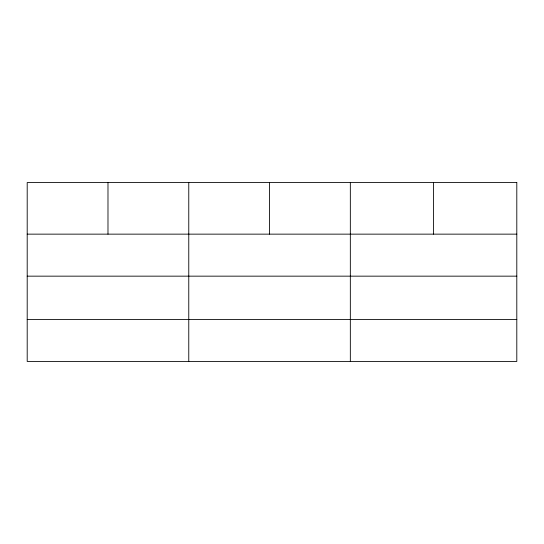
<?xml version="1.0" encoding="UTF-8"?>
<svg xmlns="http://www.w3.org/2000/svg" width="544" height="544" viewBox="0 0 544 544"><rect width="100%" height="100%" fill="white"/><g stroke="black" fill="none" stroke-linecap="round" stroke-linejoin="round"><path stroke-width="0.82" d="M27.2 234.144L516.8 234.144M27.2 276.155L516.8 276.155M27.2 319.437L516.8 319.437M433.568 182.553L433.568 234.144M350.336 182.553L350.336 361.447M269.552 182.553L269.552 234.144M188.768 182.553L188.768 361.447M107.984 182.553L107.984 234.144M516.8 182.553L27.2 182.553L27.2 361.447L516.8 361.447L516.8 182.553"/></g></svg>
